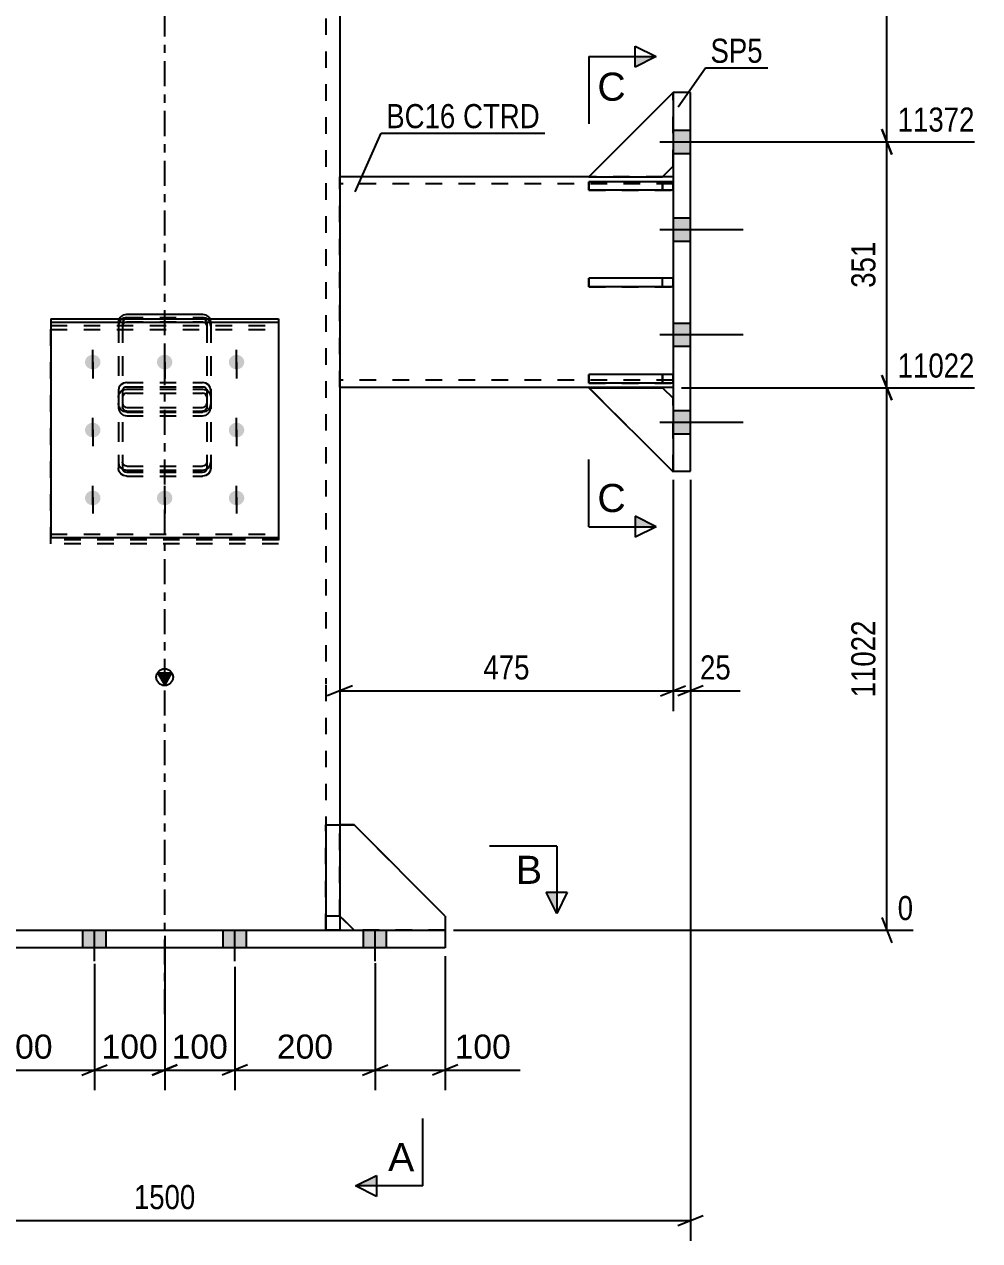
# Model space of a CAD drawing. Header units: millimetres. Extents: x -130 to 464, y -183 to 237.
# Drawn here: x -16.7 to 96.9, y -36.9 to 107.7 of the extents above; entities that cross this region are included whole.
import ezdxf

# ---------------------------------------------------------------- set-up
doc = ezdxf.new("R2010")
doc.units = ezdxf.units.MM
doc.linetypes.add('DXK_LINE_DOT2', pattern=[3.9198, 1.9599, -1.9599])
doc.linetypes.add('DXK_LINE_DOT3', pattern=[5.9187, 2.979, -0.9799, 0.9799, -0.9799])
doc.styles.add('Arial', font='ARIAL.TTF', dxfattribs={"height": 0.2})
doc.styles.add('Arial Narrow', font='ARIALN.TTF', dxfattribs={"height": 0.2})

# ---------------------------------------------------------------- blocks, each defined once
blk = doc.blocks.new('Part-284929128-1407 - 1223')
at = {"color": 7, "linetype": 'DXK_LINE_DOT2'}
for p, q in [((50.41, 64.47), (59.16, 64.47)), ((60.41, 54.47), (50.41, 64.47)), ((59.16, 64.47), (60.41, 63.22)), ((60.41, 63.22), (60.41, 54.47))]:
    blk.add_line(p, q, dxfattribs=at)
blk = doc.blocks.new('Part-284929128-1361 - 1223')
at = {"color": 2, "linetype": 'Continuous'}
for p, q in [((50.41, 89.53), (20.83, 89.53)), ((60.41, 89.53), (59.16, 89.53)), ((20.83, 64.53), (60.41, 64.53))]:
    blk.add_line(p, q, dxfattribs=at)
at = {"color": 7, "linetype": 'DXK_LINE_DOT2'}
for p, q in [((20.83, 64.53), (20.83, 89.53)), ((20.83, 89.53), (20.83, 89.53)), ((60.41, 88.7), (20.83, 88.7)), ((59.16, 89.53), (50.41, 89.53)), ((60.41, 89.53), (60.41, 64.53)), ((60.41, 65.36), (20.83, 65.36)), ((20.83, 64.53), (20.83, 64.53)), ((20.83, 64.53), (20.83, 64.53))]:
    blk.add_line(p, q, dxfattribs=at)
blk = doc.blocks.new('Bolt-284929128-1228 - 1223')
at = {"linetype": 'Continuous'}
for points in [[(60.41, 95.07), (60.41, 92.32), (62.5, 92.32), (62.5, 95.07)], [(60.41, 95.07), (60.41, 92.32), (62.5, 92.32), (62.5, 95.07)], [(60.41, 95.07), (60.41, 92.32), (62.5, 92.32), (62.5, 95.07)], [(60.41, 84.65), (60.41, 81.9), (62.5, 81.9), (62.5, 84.65)], [(60.41, 84.65), (60.41, 81.9), (62.5, 81.9), (62.5, 84.65)], [(60.41, 72.15), (60.41, 69.4), (62.5, 69.4), (62.5, 72.15)], [(60.41, 72.15), (60.41, 69.4), (62.5, 69.4), (62.5, 72.15)], [(60.41, 61.74), (60.41, 58.99), (62.5, 58.99), (62.5, 61.74)], [(60.41, 61.74), (60.41, 58.99), (62.5, 58.99), (62.5, 61.74)], [(60.41, 61.74), (60.41, 58.99), (62.5, 58.99), (62.5, 61.74)]]:
    blk.add_hatch(color=1, dxfattribs=at).paths.add_polyline_path(points)
at = {"color": 1, "linetype": 'Continuous'}
for p, q in [((60.41, 95.07), (62.5, 95.07)), ((60.41, 95.07), (62.5, 95.07)), ((60.41, 95.07), (62.5, 95.07)), ((58.83, 93.7), (68.75, 93.7)), ((58.83, 93.7), (68.75, 93.7)), ((58.83, 93.7), (68.75, 93.7)), ((60.41, 92.32), (62.5, 92.32)), ((60.41, 92.32), (62.5, 92.32)), ((60.41, 92.32), (62.5, 92.32)), ((60.41, 84.65), (62.5, 84.65)), ((60.41, 84.65), (62.5, 84.65)), ((58.83, 83.28), (68.75, 83.28)), ((58.83, 83.28), (68.75, 83.28)), ((60.41, 81.9), (62.5, 81.9)), ((60.41, 81.9), (62.5, 81.9)), ((60.41, 72.15), (62.5, 72.15)), ((60.41, 72.15), (62.5, 72.15)), ((58.83, 70.78), (68.75, 70.78)), ((58.83, 70.78), (68.75, 70.78)), ((60.41, 69.4), (62.5, 69.4)), ((60.41, 69.4), (62.5, 69.4)), ((60.41, 61.74), (62.5, 61.74)), ((60.41, 61.74), (62.5, 61.74)), ((60.41, 61.74), (62.5, 61.74)), ((58.83, 60.36), (68.75, 60.36)), ((58.83, 60.36), (68.75, 60.36)), ((58.83, 60.36), (68.75, 60.36)), ((60.41, 58.99), (62.5, 58.99)), ((60.41, 58.99), (62.5, 58.99)), ((60.41, 58.99), (62.5, 58.99))]:
    blk.add_line(p, q, dxfattribs=at)
blk = doc.blocks.new('Part-284929128-1414 - 1223')
at = {"color": 7, "linetype": 'DXK_LINE_DOT2'}
for p, q in [((60.41, 88.93), (50.41, 88.93)), ((50.41, 88.93), (50.41, 87.93)), ((59.16, 88.93), (59.16, 87.93)), ((60.41, 87.93), (60.41, 88.93)), ((50.41, 87.93), (60.41, 87.93))]:
    blk.add_line(p, q, dxfattribs=at)
blk = doc.blocks.new('Part-284929128-1246 - 1223')
at = {"linetype": 'Continuous'}
blk.add_hatch(color=2, dxfattribs=at).paths.add_polyline_path([(0, 29.17), (-0.8, 30.57), (0.8, 30.57)])
at = {"color": 7, "linetype": 'DXK_LINE_DOT3'}
for p, q in [((0, 29.27), (0, 116.2)), ((0, -10), (0, 29.17))]:
    blk.add_line(p, q, dxfattribs=at)
at = {"color": 7, "linetype": 'DXK_LINE_DOT2'}
for p, q in [((19.17, 116.2), (19.17, 29.27)), ((19.17, 29.17), (19.17, 0)), ((20.83, 12.5), (20.83, 0)), ((-20.83, 0), (20.83, 0))]:
    blk.add_line(p, q, dxfattribs=at)
at = {"color": 2, "linetype": 'Continuous'}
for p, q in [((20.83, 116.2), (20.83, 29.27)), ((0, 29.17), (-0.8, 30.57)), ((-0.8, 30.57), (0.8, 30.57)), ((0.8, 30.57), (0, 29.17)), ((20.83, 29.17), (20.83, 12.5))]:
    blk.add_line(p, q, dxfattribs=at)
blk.add_circle((0, 30.07), 1, dxfattribs=at)
blk = doc.blocks.new('Bolt-284929128-1314 - 1223')
at = {"linetype": 'Continuous'}
for points in [[(-23.63, 0), (-26.38, 0), (-26.38, -2.08), (-23.63, -2.08)], [(-23.63, 0), (-26.38, 0), (-26.38, -2.08), (-23.63, -2.08)], [(-23.63, 0), (-26.38, 0), (-26.38, -2.08), (-23.63, -2.08)], [(-23.63, 0), (-26.38, 0), (-26.38, -2.08), (-23.63, -2.08)], [(-6.96, 0), (-9.71, 0), (-9.71, -2.08), (-6.96, -2.08)], [(-6.96, 0), (-9.71, 0), (-9.71, -2.08), (-6.96, -2.08)], [(9.71, 0), (6.96, 0), (6.96, -2.08), (9.71, -2.08)], [(9.71, 0), (6.96, 0), (6.96, -2.08), (9.71, -2.08)], [(26.37, 0), (23.62, 0), (23.62, -2.08), (26.37, -2.08)], [(26.37, 0), (23.62, 0), (23.62, -2.08), (26.37, -2.08)], [(26.37, 0), (23.62, 0), (23.62, -2.08), (26.37, -2.08)], [(26.37, 0), (23.62, 0), (23.62, -2.08), (26.37, -2.08)]]:
    blk.add_hatch(color=1, dxfattribs=at).paths.add_polyline_path(points)
at = {"color": 1, "linetype": 'Continuous'}
for p, q in [((-26.38, -2.08), (-26.38, 0)), ((-26.38, -2.08), (-26.38, 0)), ((-26.38, -2.08), (-26.38, 0)), ((-26.38, -2.08), (-26.38, 0)), ((-25, -3.67), (-25, 0)), ((-25, -3.67), (-25, 0)), ((-25, -3.67), (-25, 0)), ((-25, -3.67), (-25, 0)), ((-23.63, -2.08), (-23.63, 0)), ((-23.63, -2.08), (-23.63, 0)), ((-23.63, -2.08), (-23.63, 0)), ((-23.63, -2.08), (-23.63, 0)), ((-9.71, -2.08), (-9.71, 0)), ((-9.71, -2.08), (-9.71, 0)), ((-8.33, -3.67), (-8.33, 0)), ((-8.33, -3.67), (-8.33, 0)), ((-6.96, -2.08), (-6.96, 0)), ((-6.96, -2.08), (-6.96, 0)), ((6.96, -2.08), (6.96, 0)), ((6.96, -2.08), (6.96, 0)), ((8.33, -3.67), (8.33, 0)), ((8.33, -3.67), (8.33, 0)), ((9.71, -2.08), (9.71, 0)), ((9.71, -2.08), (9.71, 0)), ((23.62, -2.08), (23.62, 0)), ((23.62, -2.08), (23.62, 0)), ((23.62, -2.08), (23.62, 0)), ((23.62, -2.08), (23.62, 0)), ((25, -3.67), (25, 0)), ((25, -3.67), (25, 0)), ((25, -3.67), (25, 0)), ((25, -3.67), (25, 0)), ((26.37, -2.08), (26.37, 0)), ((26.37, -2.08), (26.37, 0)), ((26.37, -2.08), (26.37, 0)), ((26.37, -2.08), (26.37, 0))]:
    blk.add_line(p, q, dxfattribs=at)
blk = doc.blocks.new('Part-284929128-1261 - 1223')
at = {"color": 2, "linetype": 'Continuous'}
for p, q in [((-33.33, -2.08), (-33.33, 0)), ((-33.33, 0), (33.33, 0)), ((33.33, 0), (33.33, -2.08)), ((33.33, -2.08), (-33.33, -2.08))]:
    blk.add_line(p, q, dxfattribs=at)
blk = doc.blocks.new('Part-284929128-1263 - 1223')
at = {"color": 2, "linetype": 'Continuous'}
for p, q in [((19.17, 12.5), (19.17, 0)), ((19.17, 12.5), (20.83, 12.5)), ((20.83, 12.5), (20.83, 0)), ((20.83, 1.67), (19.17, 1.67)), ((19.17, 0), (20.83, 0))]:
    blk.add_line(p, q, dxfattribs=at)
blk = doc.blocks.new('Part-284929128-1265 - 1223')
at = {"color": 7, "linetype": 'DXK_LINE_DOT2'}
for p, q in [((19.17, 0), (19.17, 12.5)), ((19.17, 12.5), (20.83, 12.5)), ((20.83, 12.5), (20.83, 0)), ((20.83, 1.67), (19.17, 1.67)), ((20.83, 0), (19.17, 0))]:
    blk.add_line(p, q, dxfattribs=at)
blk = doc.blocks.new('Part-284929128-1266 - 1223')
at = {"color": 2, "linetype": 'Continuous'}
for p, q in [((22.5, 12.5), (20.83, 12.5)), ((33.33, 1.67), (22.5, 12.5)), ((22.5, 0), (20.83, 1.67)), ((33.33, 1.67), (33.33, 0))]:
    blk.add_line(p, q, dxfattribs=at)
at = {"color": 7, "linetype": 'DXK_LINE_DOT2'}
for p, q in [((20.83, 1.67), (20.83, 12.5)), ((33.33, 0), (22.5, 0))]:
    blk.add_line(p, q, dxfattribs=at)
blk = doc.blocks.new('Part-284929128-1405 - 1223')
at = {"color": 7, "linetype": 'DXK_LINE_DOT2'}
for p, q in [((60.41, 99.53), (50.41, 89.53)), ((60.41, 90.78), (60.41, 99.53)), ((59.16, 89.53), (60.41, 90.78)), ((50.41, 89.53), (59.16, 89.53))]:
    blk.add_line(p, q, dxfattribs=at)
blk = doc.blocks.new('Part-284929128-1415 - 1223')
at = {"color": 2, "linetype": 'Continuous'}
for p, q in [((60.41, 77.47), (50.41, 77.47)), ((50.41, 76.47), (50.41, 77.47)), ((60.41, 77.47), (60.41, 76.47)), ((60.41, 76.47), (50.41, 76.47))]:
    blk.add_line(p, q, dxfattribs=at)
at = {"color": 7, "linetype": 'DXK_LINE_DOT2'}
blk.add_line((59.16, 76.47), (59.16, 77.47), dxfattribs=at)
blk = doc.blocks.new('Part-284929128-1404 - 1223')
at = {"color": 2, "linetype": 'Continuous'}
for p, q in [((60.41, 99.53), (50.41, 89.53)), ((59.16, 89.53), (60.41, 90.78)), ((50.41, 89.53), (59.16, 89.53))]:
    blk.add_line(p, q, dxfattribs=at)
at = {"color": 7, "linetype": 'DXK_LINE_DOT2'}
blk.add_line((60.41, 90.78), (60.41, 99.53), dxfattribs=at)
blk = doc.blocks.new('Part-284929128-1413 - 1223')
at = {"color": 7, "linetype": 'DXK_LINE_DOT2'}
for p, q in [((60.41, 66.02), (50.41, 66.02)), ((50.41, 66.02), (50.41, 65.02)), ((59.16, 66.02), (59.16, 65.02)), ((60.41, 65.02), (60.41, 66.02)), ((50.41, 65.02), (60.41, 65.02))]:
    blk.add_line(p, q, dxfattribs=at)
blk = doc.blocks.new('Part-284929128-1280 - 1223')
at = {"color": 7, "linetype": 'DXK_LINE_DOT2'}
for p, q in [((-13.54, 45.93), (-13.54, 71.84)), ((-13.54, 71.84), (13.54, 71.84)), ((-13.54, 71.38), (13.54, 71.38)), ((13.54, 71.84), (13.54, 45.93)), ((13.54, 46.39), (-13.54, 46.39)), ((13.54, 45.93), (-13.54, 45.93))]:
    blk.add_line(p, q, dxfattribs=at)
blk = doc.blocks.new('Bolt-284929128-1313 - 1223')
at = {"color": 1, "linetype": 'DXK_LINE_DOT2'}
for p, q in [((-8.54, 67.51), (-8.54, 65.15)), ((0, 67.51), (0, 65.15)), ((8.54, 67.51), (8.54, 65.15)), ((-8.54, 59.48), (-8.54, 57.12)), ((8.54, 59.48), (8.54, 57.12)), ((-8.54, 51.46), (-8.54, 49.09)), ((0, 51.46), (0, 49.09)), ((8.54, 51.46), (8.54, 49.09))]:
    blk.add_line(p, q, dxfattribs=at)
blk = doc.blocks.new('Part-284929128-1406 - 1223')
at = {"color": 2, "linetype": 'Continuous'}
for p, q in [((50.41, 64.47), (59.16, 64.47)), ((50.41, 64.47), (60.41, 54.47)), ((59.16, 64.47), (60.41, 63.22)), ((60.41, 54.47), (60.41, 54.53))]:
    blk.add_line(p, q, dxfattribs=at)
at = {"color": 7, "linetype": 'DXK_LINE_DOT2'}
blk.add_line((60.41, 54.53), (60.41, 63.22), dxfattribs=at)
blk = doc.blocks.new('Part-284929128-1412 - 1223')
at = {"color": 7, "linetype": 'DXK_LINE_DOT2'}
for p, q in [((60.41, 77.47), (50.41, 77.47)), ((50.41, 77.47), (50.41, 76.47)), ((59.16, 76.47), (59.16, 77.47)), ((60.41, 76.47), (60.41, 77.47)), ((50.41, 76.47), (60.41, 76.47))]:
    blk.add_line(p, q, dxfattribs=at)
blk = doc.blocks.new('Part-284929128-1416 - 1223')
at = {"color": 2, "linetype": 'Continuous'}
for p, q in [((60.41, 66.02), (50.41, 66.02)), ((50.41, 65.02), (50.41, 66.02)), ((60.41, 66.02), (60.41, 65.02)), ((60.41, 65.02), (50.41, 65.02))]:
    blk.add_line(p, q, dxfattribs=at)
at = {"color": 7, "linetype": 'DXK_LINE_DOT2'}
blk.add_line((59.16, 65.02), (59.16, 66.02), dxfattribs=at)
blk = doc.blocks.new('Part-284929128-1417 - 1223')
at = {"color": 2, "linetype": 'Continuous'}
for p, q in [((60.41, 88.93), (50.41, 88.93)), ((50.41, 87.93), (50.41, 88.93)), ((60.41, 88.93), (60.41, 87.93)), ((60.41, 87.93), (50.41, 87.93))]:
    blk.add_line(p, q, dxfattribs=at)
at = {"color": 7, "linetype": 'DXK_LINE_DOT2'}
blk.add_line((59.16, 87.93), (59.16, 88.93), dxfattribs=at)
blk = doc.blocks.new('Part-284929128-1447 - 1223')
at = {"color": 2, "linetype": 'Continuous'}
for p, q in [((60.41, 99.53), (60.41, 54.53)), ((62.5, 99.53), (60.41, 99.53)), ((62.5, 54.53), (62.5, 99.53)), ((60.41, 54.53), (62.5, 54.53))]:
    blk.add_line(p, q, dxfattribs=at)
blk = doc.blocks.new('Part-284929128-1458 - 1223')
at = {"color": 7, "linetype": 'DXK_LINE_DOT2'}
for p, q in [((-5.5, 72.15), (-5.43, 72.55)), ((-4.96, 72.35), (-5, 72.15)), ((-4.86, 72.52), (-4.96, 72.35)), ((-4.69, 72.64), (-4.86, 72.52)), ((-4.5, 72.68), (-4.69, 72.64)), ((-4.5, 72.68), (4.5, 72.68)), ((4.69, 72.64), (4.5, 72.68)), ((4.85, 72.52), (4.69, 72.64)), ((4.96, 72.35), (4.85, 72.52)), ((5, 72.15), (4.96, 72.35)), ((5.42, 72.55), (5.5, 72.15)), ((-5.5, 72.15), (-5.5, 55.61)), ((-5, 72.15), (-5, 55.61)), ((5, 72.15), (5, 55.61)), ((5.5, 72.15), (5.5, 55.61)), ((-4.5, 65.07), (-4.89, 65)), ((-4.5, 65.07), (4.5, 65.07)), ((4.88, 65), (4.5, 65.07)), ((-5.43, 64.48), (-5.5, 64.12)), ((-5.21, 64.79), (-5.43, 64.48)), ((-4.89, 65), (-5.21, 64.79)), ((-5, 64.12), (-4.96, 64.3)), ((-4.96, 64.3), (-4.86, 64.46)), ((-4.86, 64.46), (-4.69, 64.56)), ((-4.69, 64.56), (-4.5, 64.59)), ((-4.5, 64.59), (4.5, 64.59)), ((4.5, 64.59), (4.69, 64.56)), ((4.69, 64.56), (4.85, 64.46)), ((4.85, 64.46), (4.96, 64.3)), ((5.2, 64.79), (4.88, 65)), ((4.96, 64.3), (5, 64.12)), ((5.42, 64.48), (5.2, 64.79)), ((5.5, 64.12), (5.42, 64.48)), ((-5.43, 62.22), (-5.5, 62.63)), ((-5, 62.63), (-4.96, 62.43)), ((-4.96, 62.43), (-4.86, 62.26)), ((-4.86, 62.26), (-4.69, 62.14)), ((4.69, 62.14), (4.85, 62.26)), ((4.85, 62.26), (4.96, 62.43)), ((4.96, 62.43), (5, 62.63)), ((5.5, 62.63), (5.42, 62.22)), ((-4.5, 61.57), (-4.89, 61.65)), ((-4.69, 62.14), (-4.5, 62.1)), ((-4.5, 62.1), (4.5, 62.1)), ((-4.5, 61.57), (4.5, 61.57)), ((4.5, 62.1), (4.69, 62.14)), ((4.88, 61.65), (4.5, 61.57)), ((-5.5, 55.61), (-5.43, 55.25)), ((-5.43, 55.25), (-5.21, 54.94)), ((-5.21, 54.94), (-4.89, 54.74)), ((-4.96, 55.43), (-5, 55.61)), ((-4.86, 55.28), (-4.96, 55.43)), ((-4.69, 55.18), (-4.86, 55.28)), ((-4.5, 55.14), (-4.69, 55.18)), ((-4.5, 55.14), (4.5, 55.14)), ((4.69, 55.18), (4.5, 55.14)), ((4.85, 55.28), (4.69, 55.18)), ((4.96, 55.43), (4.85, 55.28)), ((4.88, 54.74), (5.2, 54.94)), ((5, 55.61), (4.96, 55.43)), ((5.2, 54.94), (5.42, 55.25)), ((5.42, 55.25), (5.5, 55.61)), ((-4.89, 54.74), (-4.5, 54.67)), ((-4.5, 54.67), (4.5, 54.67)), ((4.5, 54.67), (4.88, 54.74))]:
    blk.add_line(p, q, dxfattribs=at)
at = {"color": 2, "linetype": 'Continuous'}
for p, q in [((-4.89, 73.13), (-4.5, 73.21)), ((-4.5, 73.21), (4.5, 73.21)), ((4.5, 73.21), (4.88, 73.13))]:
    blk.add_line(p, q, dxfattribs=at)
at = {"color": 7, "linetype": 'DXK_LINE_DOT2'}
for centre, start, end in [((-4.46, 72.18), 151.2631, 159.0718), ((4.46, 72.18), 20.9282, 28.7369), ((-4.46, 62.59), 200.9282, 245.8647), ((4.46, 62.59), 294.1353, 339.0718)]:
    blk.add_arc(centre, 1.03, start, end, dxfattribs=at)
at = {"color": 2, "linetype": 'Continuous'}
for centre, start, end in [((-4.46, 72.18), 114.1353, 151.2631), ((4.46, 72.18), 28.7369, 65.8647)]:
    blk.add_arc(centre, 1.03, start, end, dxfattribs=at)
blk = doc.blocks.new('Part-284929128-1460 - 1223')
at = {"color": 7, "linetype": 'DXK_LINE_DOT2'}
for p, q in [((20.83, 1.67), (20.83, 12.5)), ((20.83, 12.5), (22.5, 12.5)), ((22.5, 12.5), (33.33, 1.67)), ((22.5, 0), (20.83, 1.67)), ((33.33, 1.67), (33.33, 0)), ((33.33, 0), (22.5, 0))]:
    blk.add_line(p, q, dxfattribs=at)
blk = doc.blocks.new('Part-284929128-1462 - 1223')
at = {"color": 7, "linetype": 'DXK_LINE_DOT2'}
for p, q in [((-4.5, 72.83), (-4.89, 72.75)), ((-4.69, 72.26), (-4.5, 72.3)), ((-4.5, 72.83), (4.5, 72.83)), ((-4.5, 72.3), (4.5, 72.3)), ((4.88, 72.75), (4.5, 72.83)), ((4.5, 72.3), (4.69, 72.26)), ((-5.43, 72.18), (-5.5, 71.77)), ((-5.5, 71.77), (-5.5, 54.89)), ((-5, 71.77), (-4.96, 71.97)), ((-5, 71.77), (-5, 54.89)), ((-4.96, 71.97), (-4.86, 72.15)), ((-4.86, 72.15), (-4.69, 72.26)), ((4.69, 72.26), (4.85, 72.15)), ((4.85, 72.15), (4.96, 71.97)), ((4.96, 71.97), (5, 71.77)), ((5, 71.77), (5, 54.89)), ((5.5, 71.77), (5.42, 72.18)), ((5.5, 71.77), (5.5, 54.89)), ((-5.5, 63.34), (-5.43, 63.7)), ((-5.43, 63.7), (-5.21, 64.01)), ((-5.21, 64.01), (-4.89, 64.21)), ((-4.86, 63.68), (-4.96, 63.52)), ((-4.89, 64.21), (-4.5, 64.28)), ((-4.69, 63.78), (-4.86, 63.68)), ((-4.5, 63.81), (-4.69, 63.78)), ((-4.5, 64.28), (4.5, 64.28)), ((-4.5, 63.81), (4.5, 63.81)), ((4.5, 64.28), (4.88, 64.21)), ((4.69, 63.78), (4.5, 63.81)), ((4.85, 63.68), (4.69, 63.78)), ((4.96, 63.52), (4.85, 63.68)), ((4.88, 64.21), (5.2, 64.01)), ((5.2, 64.01), (5.42, 63.7)), ((5.42, 63.7), (5.5, 63.34)), ((-5.5, 62.19), (-5.43, 61.78)), ((-4.96, 63.52), (-5, 63.34)), ((-4.96, 61.99), (-5, 62.19)), ((5, 63.34), (4.96, 63.52)), ((5, 62.19), (4.96, 61.99)), ((5.42, 61.78), (5.5, 62.19)), ((-4.86, 61.82), (-4.96, 61.99)), ((-4.89, 61.21), (-4.5, 61.13)), ((-4.69, 61.7), (-4.86, 61.82)), ((-4.5, 61.66), (-4.69, 61.7)), ((-4.5, 61.66), (4.5, 61.66)), ((-4.5, 61.13), (4.5, 61.13)), ((4.69, 61.7), (4.5, 61.66)), ((4.5, 61.13), (4.88, 61.21)), ((4.85, 61.82), (4.69, 61.7)), ((4.96, 61.99), (4.85, 61.82)), ((-5.43, 54.53), (-5.5, 54.89)), ((-5.21, 54.22), (-5.43, 54.53)), ((-4.89, 54.02), (-5.21, 54.22)), ((-5, 54.89), (-4.96, 54.71)), ((-4.96, 54.71), (-4.86, 54.55)), ((-4.5, 53.95), (-4.89, 54.02)), ((-4.86, 54.55), (-4.69, 54.45)), ((-4.69, 54.45), (-4.5, 54.42)), ((-4.5, 54.42), (4.5, 54.42)), ((-4.5, 53.95), (4.5, 53.95)), ((4.5, 54.42), (4.69, 54.45)), ((4.88, 54.02), (4.5, 53.95)), ((4.69, 54.45), (4.85, 54.55)), ((4.85, 54.55), (4.96, 54.71)), ((5.2, 54.22), (4.88, 54.02)), ((4.96, 54.71), (5, 54.89)), ((5.42, 54.53), (5.2, 54.22)), ((5.5, 54.89), (5.42, 54.53))]:
    blk.add_line(p, q, dxfattribs=at)
for centre, start, end in [((-4.46, 71.81), 114.32, 159.2417), ((4.45, 71.81), 20.7583, 65.68), ((-4.46, 62.15), 200.7583, 245.68), ((4.45, 62.15), 294.32, 339.2417)]:
    blk.add_arc(centre, 1.03, start, end, dxfattribs=at)
blk = doc.blocks.new('Part-284929128-1495 - 1223')
at = {"color": 2, "linetype": 'Continuous'}
for p, q in [((-13.54, 72.67), (-13.54, 46.63)), ((-13.54, 72.67), (13.54, 72.67)), ((13.54, 72.67), (13.54, 46.63)), ((-13.54, 72.24), (13.54, 72.24)), ((13.54, 46.63), (-13.54, 46.63))]:
    blk.add_line(p, q, dxfattribs=at)
at = {"color": 7, "linetype": 'DXK_LINE_DOT2'}
blk.add_line((-13.54, 47.06), (13.54, 47.06), dxfattribs=at)
blk = doc.blocks.new('Bolt-284929128-1496 - 1223')
at = {"linetype": 'Continuous'}
for points in [[(-8.54, 68.38), (-8.35, 68.36), (-8.17, 68.3), (-8.01, 68.21), (-7.86, 68.09), (-7.75, 67.94), (-7.67, 67.78), (-7.63, 67.6), (-7.63, 67.42), (-7.67, 67.24), (-7.75, 67.08), (-7.86, 66.93), (-8.01, 66.81), (-8.17, 66.72), (-8.35, 66.66), (-8.54, 66.64), (-8.73, 66.66), (-8.92, 66.72), (-9.08, 66.81), (-9.23, 66.93), (-9.34, 67.08), (-9.42, 67.24), (-9.46, 67.42), (-9.46, 67.6), (-9.42, 67.78), (-9.34, 67.94), (-9.23, 68.09), (-9.08, 68.21), (-8.92, 68.3), (-8.73, 68.36)], [(0, 68.38), (0.19, 68.36), (0.37, 68.3), (0.54, 68.21), (0.68, 68.09), (0.79, 67.94), (0.87, 67.78), (0.91, 67.6), (0.91, 67.42), (0.87, 67.24), (0.79, 67.08), (0.68, 66.93), (0.54, 66.81), (0.37, 66.72), (0.19, 66.66), (0, 66.64), (-0.19, 66.66), (-0.38, 66.72), (-0.54, 66.81), (-0.68, 66.93), (-0.8, 67.08), (-0.87, 67.24), (-0.91, 67.42), (-0.91, 67.6), (-0.87, 67.78), (-0.8, 67.94), (-0.68, 68.09), (-0.54, 68.21), (-0.38, 68.3), (-0.19, 68.36)], [(8.54, 68.38), (8.73, 68.36), (8.91, 68.3), (9.08, 68.21), (9.22, 68.09), (9.33, 67.94), (9.41, 67.78), (9.45, 67.6), (9.45, 67.42), (9.41, 67.24), (9.33, 67.08), (9.22, 66.93), (9.08, 66.81), (8.91, 66.72), (8.73, 66.66), (8.54, 66.64), (8.35, 66.66), (8.17, 66.72), (8, 66.81), (7.86, 66.93), (7.75, 67.08), (7.67, 67.24), (7.63, 67.42), (7.63, 67.6), (7.67, 67.78), (7.75, 67.94), (7.86, 68.09), (8, 68.21), (8.17, 68.3), (8.35, 68.36)], [(-8.54, 60.3), (-8.35, 60.28), (-8.17, 60.23), (-8.01, 60.13), (-7.86, 60.01), (-7.75, 59.87), (-7.67, 59.7), (-7.63, 59.52), (-7.63, 59.34), (-7.67, 59.17), (-7.75, 59), (-7.86, 58.85), (-8.01, 58.73), (-8.17, 58.64), (-8.35, 58.59), (-8.54, 58.57), (-8.73, 58.59), (-8.92, 58.64), (-9.08, 58.73), (-9.23, 58.85), (-9.34, 59), (-9.42, 59.17), (-9.46, 59.34), (-9.46, 59.52), (-9.42, 59.7), (-9.34, 59.87), (-9.23, 60.01), (-9.08, 60.13), (-8.92, 60.23), (-8.73, 60.28)], [(8.54, 60.3), (8.73, 60.28), (8.91, 60.23), (9.08, 60.13), (9.22, 60.01), (9.33, 59.87), (9.41, 59.7), (9.45, 59.52), (9.45, 59.34), (9.41, 59.17), (9.33, 59), (9.22, 58.85), (9.08, 58.73), (8.91, 58.64), (8.73, 58.59), (8.54, 58.57), (8.35, 58.59), (8.17, 58.64), (8, 58.73), (7.86, 58.85), (7.75, 59), (7.67, 59.17), (7.63, 59.34), (7.63, 59.52), (7.67, 59.7), (7.75, 59.87), (7.86, 60.01), (8, 60.13), (8.17, 60.23), (8.35, 60.28)], [(-8.54, 52.22), (-8.35, 52.2), (-8.17, 52.15), (-8.01, 52.06), (-7.86, 51.94), (-7.75, 51.79), (-7.67, 51.62), (-7.63, 51.45), (-7.63, 51.27), (-7.67, 51.09), (-7.75, 50.92), (-7.86, 50.78), (-8.01, 50.66), (-8.17, 50.57), (-8.35, 50.51), (-8.54, 50.49), (-8.73, 50.51), (-8.92, 50.57), (-9.08, 50.66), (-9.23, 50.78), (-9.34, 50.92), (-9.42, 51.09), (-9.46, 51.27), (-9.46, 51.45), (-9.42, 51.62), (-9.34, 51.79), (-9.23, 51.94), (-9.08, 52.06), (-8.92, 52.15), (-8.73, 52.2)], [(0, 52.22), (0.19, 52.2), (0.37, 52.15), (0.54, 52.06), (0.68, 51.94), (0.79, 51.79), (0.87, 51.62), (0.91, 51.45), (0.91, 51.27), (0.87, 51.09), (0.79, 50.92), (0.68, 50.78), (0.54, 50.66), (0.37, 50.57), (0.19, 50.51), (0, 50.49), (-0.19, 50.51), (-0.38, 50.57), (-0.54, 50.66), (-0.68, 50.78), (-0.8, 50.92), (-0.87, 51.09), (-0.91, 51.27), (-0.91, 51.45), (-0.87, 51.62), (-0.8, 51.79), (-0.68, 51.94), (-0.54, 52.06), (-0.38, 52.15), (-0.19, 52.2)], [(8.54, 52.22), (8.73, 52.2), (8.91, 52.15), (9.08, 52.06), (9.22, 51.94), (9.33, 51.79), (9.41, 51.62), (9.45, 51.45), (9.45, 51.27), (9.41, 51.09), (9.33, 50.92), (9.22, 50.78), (9.08, 50.66), (8.91, 50.57), (8.73, 50.51), (8.54, 50.49), (8.35, 50.51), (8.17, 50.57), (8, 50.66), (7.86, 50.78), (7.75, 50.92), (7.67, 51.09), (7.63, 51.27), (7.63, 51.45), (7.67, 51.62), (7.75, 51.79), (7.86, 51.94), (8, 52.06), (8.17, 52.15), (8.35, 52.2)]]:
    blk.add_hatch(color=1, dxfattribs=at).paths.add_polyline_path(points)
at = {"color": 1, "linetype": 'Continuous'}
for p, q in [((-8.54, 66.72), (-8.54, 68.97)), ((0, 66.72), (0, 68.97)), ((8.54, 66.72), (8.54, 68.97)), ((-8.54, 58.65), (-8.54, 60.9)), ((8.54, 58.65), (8.54, 60.9)), ((-8.54, 50.57), (-8.54, 52.82)), ((0, 50.57), (0, 52.82)), ((8.54, 50.57), (8.54, 52.82))]:
    blk.add_line(p, q, dxfattribs=at)
blk = doc.blocks.new('StraightDimension-284929128-1557 - 1223')
at = {"color": 7, "linetype": 'Continuous'}
for p, q in [((0, -0.69), (0, -19.02)), ((8.33, -4.36), (8.33, -19.02)), ((-1.5, -17.22), (1.5, -16.02)), ((0, -16.62), (8.33, -16.62)), ((9.83, -16.02), (6.83, -17.22))]:
    blk.add_line(p, q, dxfattribs=at)
at = {"color": 0}
blk.add_wipeout([(8.1, -15.87), (8.1, -11.67), (0.23, -11.67), (0.23, -15.87)], dxfattribs=at)
at = {"color": 3, "style": 'Arial'}
blk.add_text('100', height=2.865, dxfattribs=at).set_placement((0.83, -15.27))
blk = doc.blocks.new('StraightDimension-284929128-1531 - 1223')
at = {"color": 7, "linetype": 'Continuous'}
for p, q in [((-25, -4.01), (-25, -19.02)), ((-8.33, -4.01), (-8.33, -19.02)), ((-23.5, -16.02), (-26.5, -17.22)), ((-25, -16.62), (-8.33, -16.62)), ((-9.83, -17.22), (-6.83, -16.02))]:
    blk.add_line(p, q, dxfattribs=at)
at = {"color": 0}
blk.add_wipeout([(-12.73, -15.87), (-12.73, -11.67), (-20.6, -11.67), (-20.6, -15.87)], dxfattribs=at)
at = {"color": 3, "style": 'Arial'}
blk.add_text('200', height=2.865, dxfattribs=at).set_placement((-20, -15.27))
blk = doc.blocks.new('StraightDimension-284929128-1538 - 1223')
at = {"color": 7, "linetype": 'Continuous'}
for p, q in [((0, -0.69), (0, -19.02)), ((-8.33, -4.01), (-8.33, -19.02)), ((-9.83, -17.22), (-6.83, -16.02)), ((-8.33, -16.62), (0, -16.62)), ((1.5, -16.02), (-1.5, -17.22))]:
    blk.add_line(p, q, dxfattribs=at)
at = {"color": 0}
blk.add_wipeout([(-0.23, -15.87), (-0.23, -11.67), (-8.1, -11.67), (-8.1, -15.87)], dxfattribs=at)
at = {"color": 3, "style": 'Arial'}
blk.add_text('100', height=2.865, dxfattribs=at).set_placement((-7.5, -15.27))
blk = doc.blocks.new('StraightDimension-284929128-1573 - 1223')
at = {"color": 7, "linetype": 'Continuous'}
for p, q in [((25, -3.93), (25, -19.02)), ((8.33, -4.36), (8.33, -19.02)), ((9.83, -16.02), (6.83, -17.22)), ((8.33, -16.62), (25, -16.62)), ((23.5, -17.22), (26.5, -16.02))]:
    blk.add_line(p, q, dxfattribs=at)
at = {"color": 0}
blk.add_wipeout([(20.6, -15.87), (20.6, -11.67), (12.73, -11.67), (12.73, -15.87)], dxfattribs=at)
at = {"color": 3, "style": 'Arial'}
blk.add_text('200', height=2.865, dxfattribs=at).set_placement((13.33, -15.27))
blk = doc.blocks.new('StraightDimension-284929128-1580 - 1223')
at = {"color": 7, "linetype": 'Continuous'}
for p, q in [((25, -3.93), (25, -19.02)), ((33.33, -3.08), (33.33, -19.02)), ((23.5, -17.22), (26.5, -16.02)), ((25, -16.62), (33.33, -16.62)), ((34.83, -16.02), (31.83, -17.22)), ((33.33, -16.62), (42.25, -16.62)), ((33.33, -16.62), (42.25, -16.62))]:
    blk.add_line(p, q, dxfattribs=at)
at = {"color": 0}
blk.add_wipeout([(41.73, -15.87), (41.73, -11.67), (33.86, -11.67), (33.86, -15.87)], dxfattribs=at)
at = {"color": 3, "style": 'Arial'}
blk.add_text('100', height=2.865, dxfattribs=at).set_placement((34.46, -15.27))
blk = doc.blocks.new('StraightDimension-284929128-1652 - 1223')
at = {"color": 7, "linetype": 'Continuous'}
for p, q in [((86.41, 136.92), (85.21, 139.92)), ((63.5, 138.42), (96.25, 138.42)), ((85.81, 93.7), (85.81, 138.42)), ((85.21, 95.2), (86.41, 92.2)), ((67.66, 93.7), (96.25, 93.7))]:
    blk.add_line(p, q, dxfattribs=at)
at = {"color": 0}
blk.add_wipeout([(85.06, 120.31), (80.86, 120.31), (80.86, 111.8), (85.06, 111.8)], dxfattribs=at)
at = {"color": 3, "style": 'Arial Narrow'}
blk.add_text('2839', height=2.863, rotation=90.0002, dxfattribs=at).set_placement((84.46, 112.4))
at = {"color": 0, "linetype": 'Continuous'}
blk.add_wipeout([(96.85, 139.02), (96.85, 143.22), (86.51, 143.22), (86.51, 139.02)], dxfattribs=at)
at = {"color": 3, "linetype": 'Continuous', "style": 'Arial Narrow'}
blk.add_text('14211', height=2.863, dxfattribs=at).set_placement((87.11, 139.62))
blk = doc.blocks.new('StraightDimension-284929128-1661 - 1223')
at = {"color": 7, "linetype": 'Continuous'}
for p, q in [((86.41, 92.2), (85.21, 95.2)), ((67.66, 93.7), (96.25, 93.7)), ((85.81, 64.47), (85.81, 93.7)), ((85.21, 65.97), (86.41, 62.97)), ((61.41, 64.47), (96.25, 64.47))]:
    blk.add_line(p, q, dxfattribs=at)
at = {"color": 0}
blk.add_wipeout([(85.06, 82.43), (80.86, 82.43), (80.86, 75.74), (85.06, 75.74)], dxfattribs=at)
at = {"color": 3, "style": 'Arial Narrow'}
blk.add_text('351', height=2.863, rotation=90.0002, dxfattribs=at).set_placement((84.46, 76.34))
at = {"color": 0, "linetype": 'Continuous'}
blk.add_wipeout([(96.85, 94.3), (96.85, 98.5), (86.51, 98.5), (86.51, 94.3)], dxfattribs=at)
at = {"color": 3, "linetype": 'Continuous', "style": 'Arial Narrow'}
blk.add_text('11372', height=2.863, dxfattribs=at).set_placement((87.11, 94.9))
blk = doc.blocks.new('StraightDimension-284929128-1669 - 1223')
at = {"color": 7, "linetype": 'Continuous'}
for p, q in [((86.41, 62.97), (85.21, 65.97)), ((61.41, 64.47), (96.25, 64.47)), ((85.81, 0), (85.81, 64.47)), ((85.21, 1.5), (86.41, -1.5)), ((34.33, 0), (88.94, 0))]:
    blk.add_line(p, q, dxfattribs=at)
at = {"color": 0}
blk.add_wipeout([(85.06, 37.41), (80.86, 37.41), (80.86, 27.07), (85.06, 27.07)], dxfattribs=at)
at = {"color": 3, "style": 'Arial Narrow'}
blk.add_text('11022', height=2.863, rotation=90.0002, dxfattribs=at).set_placement((84.46, 27.67))
at = {"color": 0, "linetype": 'Continuous'}
for points in [[(96.85, 65.07), (96.85, 69.27), (86.51, 69.27), (86.51, 65.07)], [(89.54, 0.6), (89.54, 4.8), (86.51, 4.8), (86.51, 0.6)]]:
    blk.add_wipeout(points, dxfattribs=at)
at = {"color": 3, "linetype": 'Continuous', "style": 'Arial Narrow'}
for s, height, p in [('11022', 2.863, (87.11, 65.67)), ('0', 2.86, (87.11, 1.2))]:
    blk.add_text(s, height=height, dxfattribs=at).set_placement(p)
blk = doc.blocks.new('StraightDimension-284929128-1897 - 1223')
at = {"color": 7, "linetype": 'Continuous'}
for p, q in [((60.41, 53.53), (60.41, 26.04)), ((62.5, 53.53), (62.5, 26.04)), ((58.91, 27.84), (61.91, 29.04)), ((64, 29.04), (61, 27.84)), ((60.41, 28.44), (62.5, 28.44)), ((62.5, 28.44), (68.4, 28.44)), ((62.5, 28.44), (68.4, 28.44))]:
    blk.add_line(p, q, dxfattribs=at)
at = {"color": 0}
blk.add_wipeout([(67.88, 29.19), (67.88, 33.39), (63.02, 33.39), (63.02, 29.19)], dxfattribs=at)
at = {"color": 3, "style": 'Arial Narrow'}
blk.add_text('25', height=2.863, dxfattribs=at).set_placement((63.62, 29.79))
blk = doc.blocks.new('StraightDimension-284929128-1905 - 1223')
at = {"color": 7, "linetype": 'Continuous'}
for p, q in [((20.83, 63.53), (20.83, 26.04)), ((60.41, 53.53), (60.41, 26.04)), ((22.33, 29.04), (19.33, 27.84)), ((58.91, 27.84), (61.91, 29.04)), ((20.83, 28.44), (60.41, 28.44))]:
    blk.add_line(p, q, dxfattribs=at)
at = {"color": 0}
blk.add_wipeout([(43.96, 29.19), (43.96, 33.39), (37.28, 33.39), (37.28, 29.19)], dxfattribs=at)
at = {"color": 3, "style": 'Arial Narrow'}
blk.add_text('475', height=2.863, dxfattribs=at).set_placement((37.88, 29.79))
blk = doc.blocks.new('StraightDimension-284929128-6419 - 1223')
at = {"color": 7, "linetype": 'Continuous'}
for p, q in [((-62.5, 53.53), (-62.5, -36.9)), ((62.5, 53.53), (62.5, -36.9)), ((-61, -33.9), (-64, -35.1)), ((-62.5, -34.5), (62.5, -34.5)), ((61, -35.1), (64, -33.9))]:
    blk.add_line(p, q, dxfattribs=at)
at = {"color": 0}
blk.add_wipeout([(4.25, -33.75), (4.25, -29.55), (-4.26, -29.55), (-4.26, -33.75)], dxfattribs=at)
at = {"color": 3, "style": 'Arial Narrow'}
blk.add_text('1500', height=2.863, dxfattribs=at).set_placement((-3.66, -33.15))
blk = doc.blocks.new('Mark-284929128-1357 - 1223')
at = {"color": 0}
for points in [[(34.56, 95.31), (34.56, 98.31), (26.33, 98.31), (26.33, 95.31)], [(44.58, 95.31), (44.58, 98.31), (35.46, 98.31), (35.46, 95.31)]]:
    blk.add_wipeout(points, dxfattribs=at)
for points in [[(34.56, 95.31), (34.56, 98.31), (26.33, 98.31), (26.33, 95.31)], [(44.58, 95.31), (44.58, 98.31), (35.46, 98.31), (35.46, 95.31)]]:
    blk.add_wipeout(points, dxfattribs=at)
at = {"color": 30, "linetype": 'Continuous'}
for p, q in [((22.62, 87.76), (25.73, 94.71)), ((25.73, 94.71), (45.18, 94.71))]:
    blk.add_line(p, q, dxfattribs=at)
at = {"color": 3, "style": 'Arial Narrow'}
for s, p in [('BC16', (26.33, 95.31)), ('CTRD', (35.46, 95.31))]:
    blk.add_text(s, height=2.863, dxfattribs=at).set_placement(p)
blk = doc.blocks.new('Mark-284929128-1443 - 1223')
at = {"color": 0}
blk.add_wipeout([(71.07, 103.08), (71.07, 106.08), (64.86, 106.08), (64.86, 103.08)], dxfattribs=at)
blk.add_wipeout([(71.07, 103.08), (71.07, 106.08), (64.86, 106.08), (64.86, 103.08)], dxfattribs=at)
at = {"color": 30, "linetype": 'Continuous'}
for p, q in [((61.04, 97.84), (64.26, 102.48)), ((64.26, 102.48), (71.67, 102.48))]:
    blk.add_line(p, q, dxfattribs=at)
at = {"color": 3, "style": 'Arial Narrow'}
blk.add_text('SP5', height=2.863, dxfattribs=at).set_placement((64.86, 103.08))
blk = doc.blocks.new('SectionMark-284929128-1964 - 1223')
at = {"linetype": 'Continuous'}
for points in [[(55.92, 102.57), (55.92, 103.82), (58.42, 103.82)], [(55.92, 47.94), (55.92, 49.19), (58.42, 47.94)]]:
    blk.add_hatch(color=6, dxfattribs=at).paths.add_polyline_path(points)
at = {"color": 6, "linetype": 'Continuous'}
for p, q in [((55.92, 102.57), (55.92, 105.07)), ((55.92, 105.07), (58.42, 103.82)), ((50.42, 103.82), (50.42, 95.82)), ((50.42, 103.82), (58.42, 103.82)), ((58.42, 103.82), (55.92, 102.57)), ((50.42, 47.94), (50.42, 55.94)), ((58.42, 47.94), (55.92, 49.19)), ((55.92, 49.19), (55.92, 46.69)), ((50.42, 47.94), (58.42, 47.94)), ((58.42, 47.94), (55.92, 46.69))]:
    blk.add_line(p, q, dxfattribs=at)
at = {"color": 0, "linetype": 'Continuous'}
for points in [[(54.79, 98.57), (54.79, 102.07), (51.42, 102.07), (51.42, 98.57)], [(54.79, 49.69), (54.79, 53.19), (51.42, 53.19), (51.42, 49.69)]]:
    blk.add_wipeout(points, dxfattribs=at)
at = {"color": 3, "linetype": 'Continuous', "style": 'Arial'}
for p in [(51.42, 98.57), (51.42, 49.69)]:
    blk.add_text('C', height=3.34, dxfattribs=at).set_placement(p)
blk = doc.blocks.new('SectionMark-284929128-1966 - 1223')
at = {"linetype": 'Continuous'}
for points in [[(-56.78, 4.5), (-55.53, 4.5), (-56.78, 2)], [(45.35, 4.5), (46.6, 4.5), (46.6, 2)]]:
    blk.add_hatch(color=6, dxfattribs=at).paths.add_polyline_path(points)
at = {"color": 6, "linetype": 'Continuous'}
for p, q in [((-56.78, 10), (-48.78, 10)), ((-56.78, 10), (-56.78, 2)), ((46.6, 10), (38.6, 10)), ((46.6, 10), (46.6, 2)), ((-56.78, 2), (-58.03, 4.5)), ((-55.53, 4.5), (-58.03, 4.5)), ((-56.78, 2), (-55.53, 4.5)), ((45.35, 4.5), (47.85, 4.5)), ((46.6, 2), (45.35, 4.5)), ((47.85, 4.5), (46.6, 2))]:
    blk.add_line(p, q, dxfattribs=at)
at = {"color": 0, "linetype": 'Continuous'}
for points in [[(-51.92, 5.5), (-51.92, 9), (-55.03, 9), (-55.03, 5.5)], [(44.85, 5.5), (44.85, 9), (41.74, 9), (41.74, 5.5)]]:
    blk.add_wipeout(points, dxfattribs=at)
at = {"color": 3, "linetype": 'Continuous', "style": 'Arial'}
for p in [(-55.03, 5.5), (41.74, 5.5)]:
    blk.add_text('B', height=3.34, dxfattribs=at).set_placement(p)
blk = doc.blocks.new('SectionMark-284929128-1996 - 1223')
at = {"linetype": 'Continuous'}
blk.add_hatch(color=6, dxfattribs=at).paths.add_polyline_path([(25.16, -29.14), (25.16, -30.39), (22.66, -30.38)])
at = {"color": 6, "linetype": 'Continuous'}
for p, q in [((30.66, -30.39), (30.66, -22.39)), ((22.66, -30.38), (25.16, -29.14)), ((25.16, -29.14), (25.16, -31.64)), ((30.66, -30.39), (22.66, -30.38)), ((25.16, -31.64), (22.66, -30.38))]:
    blk.add_line(p, q, dxfattribs=at)
at = {"color": 0, "linetype": 'Continuous'}
blk.add_wipeout([(29.66, -28.64), (29.66, -25.14), (26.55, -25.14), (26.55, -28.64)], dxfattribs=at)
at = {"color": 3, "linetype": 'Continuous', "style": 'Arial'}
blk.add_text('A', height=3.34, rotation=-0.0115, dxfattribs=at).set_placement((26.55, -28.64))

msp = doc.modelspace()

# ---------------------------------------------------------------- block references
for name in ['Part-284929128-1246 - 1223', 'Part-284929128-1405 - 1223', 'Part-284929128-1404 - 1223', 'Part-284929128-1447 - 1223', 'Bolt-284929128-1228 - 1223', 'Part-284929128-1361 - 1223', 'Part-284929128-1414 - 1223', 'Part-284929128-1417 - 1223', 'Part-284929128-1415 - 1223', 'Part-284929128-1412 - 1223', 'Part-284929128-1495 - 1223', 'Part-284929128-1458 - 1223', 'Part-284929128-1462 - 1223', 'Part-284929128-1280 - 1223', 'Bolt-284929128-1496 - 1223', 'Bolt-284929128-1313 - 1223', 'Part-284929128-1413 - 1223', 'Part-284929128-1416 - 1223', 'Part-284929128-1407 - 1223', 'Part-284929128-1406 - 1223', 'Part-284929128-1263 - 1223', 'Part-284929128-1265 - 1223', 'Part-284929128-1266 - 1223', 'Part-284929128-1460 - 1223', 'Part-284929128-1261 - 1223', 'Bolt-284929128-1314 - 1223']:
    msp.add_blockref(name, (0, 0))

# ---------------------------------------------------------------- next in the draw order: block references
for name in ['StraightDimension-284929128-1652 - 1223', 'Mark-284929128-1357 - 1223', 'StraightDimension-284929128-1557 - 1223', 'StraightDimension-284929128-1531 - 1223']:
    msp.add_blockref(name, (0, 0))

# ---------------------------------------------------------------- next in the draw order: block references
for name in ['StraightDimension-284929128-1661 - 1223', 'StraightDimension-284929128-1538 - 1223', 'StraightDimension-284929128-1573 - 1223']:
    msp.add_blockref(name, (0, 0))

# ---------------------------------------------------------------- next in the draw order: block references
for name in ['Mark-284929128-1443 - 1223', 'StraightDimension-284929128-1669 - 1223', 'StraightDimension-284929128-1580 - 1223']:
    msp.add_blockref(name, (0, 0))

# ---------------------------------------------------------------- next in the draw order: block references
msp.add_blockref('StraightDimension-284929128-1897 - 1223', (0, 0))

# ---------------------------------------------------------------- next in the draw order: block references
msp.add_blockref('StraightDimension-284929128-1905 - 1223', (0, 0))

# ---------------------------------------------------------------- next in the draw order: block references
msp.add_blockref('StraightDimension-284929128-6419 - 1223', (0, 0))

# ---------------------------------------------------------------- next in the draw order: block references
for name in ['SectionMark-284929128-1964 - 1223', 'SectionMark-284929128-1966 - 1223']:
    msp.add_blockref(name, (0, 0))

# ---------------------------------------------------------------- next in the draw order: block references
msp.add_blockref('SectionMark-284929128-1996 - 1223', (0, 0))

doc.saveas('drawing.dxf')
